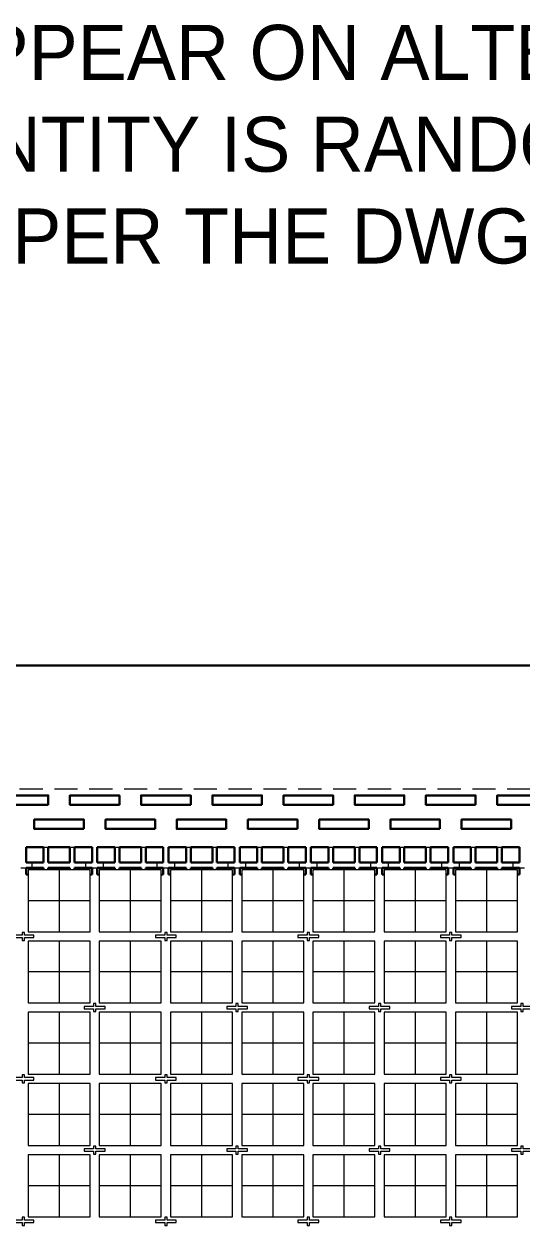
# Model space of a CAD drawing. Extents: x 1030 to 1169, y -270 to -166.
# Drawn here: x 1121.41 to 1137.49, y -205.18 to -166.38 of the extents above; entities that cross this region are included whole.
import ezdxf

# ---------------------------------------------------------------- set-up
doc = ezdxf.new("R2010")
doc.units = 0
doc.header["$LTSCALE"] = 3
doc.header["$MEASUREMENT"] = 0
for name, pattern in [('CENTER', [2, 1.25, -0.25, 0.25, -0.25]), ('HIDDEN', [0.375, 0.25, -0.125]), ('PHANTOM', [2.5, 1.25, -0.25, 0.25, -0.25, 0.25, -0.25])]:
    doc.linetypes.add(name, pattern=pattern)
for name, color, linetype, lineweight in [('CLIN', 1, 'CENTER', 15), ('DIM', 4, 'Continuous', 13), ('FULL METAL', 33, 'HIDDEN', 15), ('HIDN', 6, 'HIDDEN', 15), ('HIDN2', 3, 'HIDDEN', 15), ('OBJ', 3, 'Continuous', 30), ('OBJ1', 7, 'Continuous', 30), ('OBJ3', 40, 'Continuous', 30), ('PHANTOM', 5, 'PHANTOM', 15)]:
    doc.layers.add(name, color=color, linetype=linetype, lineweight=lineweight)

msp = doc.modelspace()

# ---------------------------------------------------------------- linework, layer by layer
at = {"layer": 'CLIN'}
for p, q in [((1122.5382, -193.6839), (1122.5382, -195.6839)), ((1124.8382, -193.6839), (1124.8382, -195.6839)), ((1127.1382, -193.6839), (1127.1382, -195.6839)), ((1129.4382, -193.6839), (1129.4382, -195.6839)), ((1131.7382, -193.6839), (1131.7382, -195.6839)), ((1134.0382, -193.6839), (1134.0382, -195.6839)), ((1136.3382, -193.6839), (1136.3382, -195.6839)), ((1123.5382, -194.6839), (1121.5382, -194.6839)), ((1125.8382, -194.6839), (1123.8382, -194.6839)), ((1128.1382, -194.6839), (1126.1382, -194.6839)), ((1130.4382, -194.6839), (1128.4382, -194.6839)), ((1132.7382, -194.6839), (1130.7382, -194.6839)), ((1135.0382, -194.6839), (1133.0382, -194.6839)), ((1137.3382, -194.6839), (1135.3382, -194.6839)), ((1122.5382, -195.9839), (1122.5382, -197.9839)), ((1124.8382, -195.9839), (1124.8382, -197.9839)), ((1127.1382, -195.9839), (1127.1382, -197.9839)), ((1129.4382, -195.9839), (1129.4382, -197.9839)), ((1131.7382, -195.9839), (1131.7382, -197.9839)), ((1134.0382, -195.9839), (1134.0382, -197.9839)), ((1136.3382, -195.9839), (1136.3382, -197.9839)), ((1123.5382, -196.9839), (1121.5382, -196.9839)), ((1125.8382, -196.9839), (1123.8382, -196.9839)), ((1128.1382, -196.9839), (1126.1382, -196.9839)), ((1130.4382, -196.9839), (1128.4382, -196.9839)), ((1132.7382, -196.9839), (1130.7382, -196.9839)), ((1135.0382, -196.9839), (1133.0382, -196.9839)), ((1137.3382, -196.9839), (1135.3382, -196.9839)), ((1122.5382, -198.2839), (1122.5382, -200.2839)), ((1124.8382, -198.2839), (1124.8382, -200.2839)), ((1127.1382, -198.2839), (1127.1382, -200.2839)), ((1129.4382, -198.2839), (1129.4382, -200.2839)), ((1131.7382, -198.2839), (1131.7382, -200.2839)), ((1134.0382, -198.2839), (1134.0382, -200.2839)), ((1136.3382, -198.2839), (1136.3382, -200.2839)), ((1123.5382, -199.2839), (1121.5382, -199.2839)), ((1125.8382, -199.2839), (1123.8382, -199.2839)), ((1128.1382, -199.2839), (1126.1382, -199.2839)), ((1130.4382, -199.2839), (1128.4382, -199.2839)), ((1132.7382, -199.2839), (1130.7382, -199.2839)), ((1135.0382, -199.2839), (1133.0382, -199.2839)), ((1137.3382, -199.2839), (1135.3382, -199.2839)), ((1122.5382, -200.5839), (1122.5382, -202.5839)), ((1124.8382, -200.5839), (1124.8382, -202.5839)), ((1127.1382, -200.5839), (1127.1382, -202.5839)), ((1129.4382, -200.5839), (1129.4382, -202.5839)), ((1131.7382, -200.5839), (1131.7382, -202.5839)), ((1134.0382, -200.5839), (1134.0382, -202.5839)), ((1136.3382, -200.5839), (1136.3382, -202.5839)), ((1123.5382, -201.5839), (1121.5382, -201.5839)), ((1125.8382, -201.5839), (1123.8382, -201.5839)), ((1128.1382, -201.5839), (1126.1382, -201.5839)), ((1130.4382, -201.5839), (1128.4382, -201.5839)), ((1132.7382, -201.5839), (1130.7382, -201.5839)), ((1135.0382, -201.5839), (1133.0382, -201.5839)), ((1137.3382, -201.5839), (1135.3382, -201.5839)), ((1122.5382, -202.8839), (1122.5382, -204.8839)), ((1124.8382, -202.8839), (1124.8382, -204.8839)), ((1127.1382, -202.8839), (1127.1382, -204.8839)), ((1129.4382, -202.8839), (1129.4382, -204.8839)), ((1131.7382, -202.8839), (1131.7382, -204.8839)), ((1134.0382, -202.8839), (1134.0382, -204.8839)), ((1136.3382, -202.8839), (1136.3382, -204.8839)), ((1123.5382, -203.8839), (1121.5382, -203.8839)), ((1125.8382, -203.8839), (1123.8382, -203.8839)), ((1128.1382, -203.8839), (1126.1382, -203.8839)), ((1130.4382, -203.8839), (1128.4382, -203.8839)), ((1132.7382, -203.8839), (1130.7382, -203.8839)), ((1135.0382, -203.8839), (1133.0382, -203.8839)), ((1137.3382, -203.8839), (1135.3382, -203.8839))]:
    msp.add_line(p, q, dxfattribs=at)
at = {"layer": 'FULL METAL'}
for points in [[(1121.0532, -195.8719), (1121.3502, -195.8719), (1121.3502, -195.9639), (1121.4262, -195.9639), (1121.4262, -195.8719), (1121.7232, -195.8719), (1121.7232, -195.7959), (1121.4262, -195.7959), (1121.4262, -195.7039), (1121.3502, -195.7039), (1121.3502, -195.7959), (1121.0532, -195.7959)], [(1125.6532, -195.8719), (1125.9502, -195.8719), (1125.9502, -195.9639), (1126.0262, -195.9639), (1126.0262, -195.8719), (1126.3232, -195.8719), (1126.3232, -195.7959), (1126.0262, -195.7959), (1126.0262, -195.7039), (1125.9502, -195.7039), (1125.9502, -195.7959), (1125.6532, -195.7959)], [(1130.2532, -195.8719), (1130.5502, -195.8719), (1130.5502, -195.9639), (1130.6262, -195.9639), (1130.6262, -195.8719), (1130.9232, -195.8719), (1130.9232, -195.7959), (1130.6262, -195.7959), (1130.6262, -195.7039), (1130.5502, -195.7039), (1130.5502, -195.7959), (1130.2532, -195.7959)], [(1134.8532, -195.8719), (1135.1502, -195.8719), (1135.1502, -195.9639), (1135.2262, -195.9639), (1135.2262, -195.8719), (1135.5232, -195.8719), (1135.5232, -195.7959), (1135.2262, -195.7959), (1135.2262, -195.7039), (1135.1502, -195.7039), (1135.1502, -195.7959), (1134.8532, -195.7959)], [(1123.3532, -198.1719), (1123.6502, -198.1719), (1123.6502, -198.2639), (1123.7262, -198.2639), (1123.7262, -198.1719), (1124.0232, -198.1719), (1124.0232, -198.0959), (1123.7262, -198.0959), (1123.7262, -198.0039), (1123.6502, -198.0039), (1123.6502, -198.0959), (1123.3532, -198.0959)], [(1127.9532, -198.1719), (1128.2502, -198.1719), (1128.2502, -198.2639), (1128.3262, -198.2639), (1128.3262, -198.1719), (1128.6232, -198.1719), (1128.6232, -198.0959), (1128.3262, -198.0959), (1128.3262, -198.0039), (1128.2502, -198.0039), (1128.2502, -198.0959), (1127.9532, -198.0959)], [(1132.5532, -198.1719), (1132.8502, -198.1719), (1132.8502, -198.2639), (1132.9262, -198.2639), (1132.9262, -198.1719), (1133.2232, -198.1719), (1133.2232, -198.0959), (1132.9262, -198.0959), (1132.9262, -198.0039), (1132.8502, -198.0039), (1132.8502, -198.0959), (1132.5532, -198.0959)], [(1137.1532, -198.1719), (1137.4502, -198.1719), (1137.4502, -198.2639), (1137.5262, -198.2639), (1137.5262, -198.1719), (1137.8232, -198.1719), (1137.8232, -198.0959), (1137.5262, -198.0959), (1137.5262, -198.0039), (1137.4502, -198.0039), (1137.4502, -198.0959), (1137.1532, -198.0959)], [(1121.0532, -200.4719), (1121.3502, -200.4719), (1121.3502, -200.5639), (1121.4262, -200.5639), (1121.4262, -200.4719), (1121.7232, -200.4719), (1121.7232, -200.3959), (1121.4262, -200.3959), (1121.4262, -200.3039), (1121.3502, -200.3039), (1121.3502, -200.3959), (1121.0532, -200.3959)], [(1125.6532, -200.4719), (1125.9502, -200.4719), (1125.9502, -200.5639), (1126.0262, -200.5639), (1126.0262, -200.4719), (1126.3232, -200.4719), (1126.3232, -200.3959), (1126.0262, -200.3959), (1126.0262, -200.3039), (1125.9502, -200.3039), (1125.9502, -200.3959), (1125.6532, -200.3959)], [(1130.2532, -200.4719), (1130.5502, -200.4719), (1130.5502, -200.5639), (1130.6262, -200.5639), (1130.6262, -200.4719), (1130.9232, -200.4719), (1130.9232, -200.3959), (1130.6262, -200.3959), (1130.6262, -200.3039), (1130.5502, -200.3039), (1130.5502, -200.3959), (1130.2532, -200.3959)], [(1134.8532, -200.4719), (1135.1502, -200.4719), (1135.1502, -200.5639), (1135.2262, -200.5639), (1135.2262, -200.4719), (1135.5232, -200.4719), (1135.5232, -200.3959), (1135.2262, -200.3959), (1135.2262, -200.3039), (1135.1502, -200.3039), (1135.1502, -200.3959), (1134.8532, -200.3959)], [(1123.3532, -202.7719), (1123.6502, -202.7719), (1123.6502, -202.8639), (1123.7262, -202.8639), (1123.7262, -202.7719), (1124.0232, -202.7719), (1124.0232, -202.6959), (1123.7262, -202.6959), (1123.7262, -202.6039), (1123.6502, -202.6039), (1123.6502, -202.6959), (1123.3532, -202.6959)], [(1127.9532, -202.7719), (1128.2502, -202.7719), (1128.2502, -202.8639), (1128.3262, -202.8639), (1128.3262, -202.7719), (1128.6232, -202.7719), (1128.6232, -202.6959), (1128.3262, -202.6959), (1128.3262, -202.6039), (1128.2502, -202.6039), (1128.2502, -202.6959), (1127.9532, -202.6959)], [(1132.5532, -202.7719), (1132.8502, -202.7719), (1132.8502, -202.8639), (1132.9262, -202.8639), (1132.9262, -202.7719), (1133.2232, -202.7719), (1133.2232, -202.6959), (1132.9262, -202.6959), (1132.9262, -202.6039), (1132.8502, -202.6039), (1132.8502, -202.6959), (1132.5532, -202.6959)], [(1137.1532, -202.7719), (1137.4502, -202.7719), (1137.4502, -202.8639), (1137.5262, -202.8639), (1137.5262, -202.7719), (1137.8232, -202.7719), (1137.8232, -202.6959), (1137.5262, -202.6959), (1137.5262, -202.6039), (1137.4502, -202.6039), (1137.4502, -202.6959), (1137.1532, -202.6959)], [(1121.0532, -205.0719), (1121.3502, -205.0719), (1121.3502, -205.1639), (1121.4262, -205.1639), (1121.4262, -205.0719), (1121.7232, -205.0719), (1121.7232, -204.9959), (1121.4262, -204.9959), (1121.4262, -204.9039), (1121.3502, -204.9039), (1121.3502, -204.9959), (1121.0532, -204.9959)], [(1125.6532, -205.0719), (1125.9502, -205.0719), (1125.9502, -205.1639), (1126.0262, -205.1639), (1126.0262, -205.0719), (1126.3232, -205.0719), (1126.3232, -204.9959), (1126.0262, -204.9959), (1126.0262, -204.9039), (1125.9502, -204.9039), (1125.9502, -204.9959), (1125.6532, -204.9959)], [(1130.2532, -205.0719), (1130.5502, -205.0719), (1130.5502, -205.1639), (1130.6262, -205.1639), (1130.6262, -205.0719), (1130.9232, -205.0719), (1130.9232, -204.9959), (1130.6262, -204.9959), (1130.6262, -204.9039), (1130.5502, -204.9039), (1130.5502, -204.9959), (1130.2532, -204.9959)], [(1134.8532, -205.0719), (1135.1502, -205.0719), (1135.1502, -205.1639), (1135.2262, -205.1639), (1135.2262, -205.0719), (1135.5232, -205.0719), (1135.5232, -204.9959), (1135.2262, -204.9959), (1135.2262, -204.9039), (1135.1502, -204.9039), (1135.1502, -204.9959), (1134.8532, -204.9959)]]:
    msp.add_lwpolyline(points, close=True, dxfattribs=at)
at = {"layer": 'HIDN'}
msp.add_lwpolyline([(1156.8882, -191.0839), (1039.8882, -191.0839), (1039.8882, -258.0839), (1156.8882, -258.0839)], close=True, dxfattribs=at)
at = {"layer": 'HIDN2'}
for p, q in [((1122.0382, -192.9489), (1122.1882, -192.9489)), ((1122.8882, -192.9489), (1123.0382, -192.9489)), ((1124.3382, -192.9489), (1124.4882, -192.9489)), ((1125.1882, -192.9489), (1125.3382, -192.9489)), ((1126.6382, -192.9489), (1126.7882, -192.9489)), ((1127.4882, -192.9489), (1127.6382, -192.9489)), ((1128.9382, -192.9489), (1129.0882, -192.9489)), ((1129.7882, -192.9489), (1129.9382, -192.9489)), ((1131.2382, -192.9489), (1131.3882, -192.9489)), ((1132.0882, -192.9489), (1132.2382, -192.9489)), ((1133.5382, -192.9489), (1133.6882, -192.9489)), ((1134.3882, -192.9489), (1134.5382, -192.9489)), ((1135.8382, -192.9489), (1135.9882, -192.9489)), ((1136.6882, -192.9489), (1136.8382, -192.9489)), ((1121.3032, -193.6189), (1121.4732, -193.6189)), ((1121.6732, -193.6189), (1121.6732, -193.4489)), ((1123.4032, -193.6189), (1123.4032, -193.4489)), ((1123.6032, -193.6189), (1123.7732, -193.6189)), ((1123.9732, -193.6189), (1123.9732, -193.4489)), ((1125.7032, -193.6189), (1125.7032, -193.4489)), ((1125.9032, -193.6189), (1126.0732, -193.6189)), ((1126.2732, -193.6189), (1126.2732, -193.4489)), ((1128.0032, -193.6189), (1128.0032, -193.4489)), ((1128.2032, -193.6189), (1128.3732, -193.6189)), ((1128.5732, -193.6189), (1128.5732, -193.4489)), ((1130.3032, -193.6189), (1130.3032, -193.4489)), ((1130.5032, -193.6189), (1130.6732, -193.6189)), ((1130.8732, -193.6189), (1130.8732, -193.4489)), ((1132.6032, -193.6189), (1132.6032, -193.4489)), ((1132.8032, -193.6189), (1132.9732, -193.6189)), ((1133.1732, -193.6189), (1133.1732, -193.4489)), ((1134.9032, -193.6189), (1134.9032, -193.4489)), ((1135.1032, -193.6189), (1135.2732, -193.6189)), ((1135.4732, -193.6189), (1135.4732, -193.4489)), ((1137.2032, -193.6189), (1137.2032, -193.4489)), ((1137.4032, -193.6189), (1137.5732, -193.6189))]:
    msp.add_line(p, q, dxfattribs=at)
at = {"layer": 'OBJ'}
msp.add_line((1163.1194, -187.0839), (1040.3882, -187.0839), dxfattribs=at)
at = {"layer": 'OBJ1'}
for points in [[(1122.1882, -191.5839), (1120.5882, -191.5839), (1120.5882, -191.2839), (1122.1882, -191.2839)], [(1124.4882, -191.5839), (1122.8882, -191.5839), (1122.8882, -191.2839), (1124.4882, -191.2839)], [(1126.7882, -191.5839), (1125.1882, -191.5839), (1125.1882, -191.2839), (1126.7882, -191.2839)], [(1129.0882, -191.5839), (1127.4882, -191.5839), (1127.4882, -191.2839), (1129.0882, -191.2839)], [(1131.3882, -191.5839), (1129.7882, -191.5839), (1129.7882, -191.2839), (1131.3882, -191.2839)], [(1133.6882, -191.5839), (1132.0882, -191.5839), (1132.0882, -191.2839), (1133.6882, -191.2839)], [(1135.9882, -191.5839), (1134.3882, -191.5839), (1134.3882, -191.2839), (1135.9882, -191.2839)], [(1138.2882, -191.5839), (1136.6882, -191.5839), (1136.6882, -191.2839), (1138.2882, -191.2839)], [(1123.3382, -192.3659), (1121.7382, -192.3659), (1121.7382, -192.0659), (1123.3382, -192.0659)], [(1125.6382, -192.3659), (1124.0382, -192.3659), (1124.0382, -192.0659), (1125.6382, -192.0659)], [(1127.9382, -192.3659), (1126.3382, -192.3659), (1126.3382, -192.0659), (1127.9382, -192.0659)], [(1130.2382, -192.3659), (1128.6382, -192.3659), (1128.6382, -192.0659), (1130.2382, -192.0659)], [(1132.5382, -192.3659), (1130.9382, -192.3659), (1130.9382, -192.0659), (1132.5382, -192.0659)], [(1134.8382, -192.3659), (1133.2382, -192.3659), (1133.2382, -192.0659), (1134.8382, -192.0659)], [(1137.1382, -192.3659), (1135.5382, -192.3659), (1135.5382, -192.0659), (1137.1382, -192.0659)]]:
    msp.add_lwpolyline(points, close=True, dxfattribs=at)
at = {"layer": 'OBJ3'}
for p, q in [((1121.4732, -192.9489), (1121.4732, -193.4489)), ((1122.0382, -192.9489), (1121.4732, -192.9489)), ((1122.0382, -192.9489), (1122.0382, -193.4489)), ((1122.1882, -192.9489), (1122.1882, -193.4489)), ((1122.8882, -192.9489), (1122.1882, -192.9489)), ((1122.8882, -192.9489), (1122.8882, -193.4489)), ((1123.0382, -192.9489), (1123.0382, -193.4489)), ((1123.6032, -192.9489), (1123.0382, -192.9489)), ((1123.6032, -192.9489), (1123.6032, -193.4489)), ((1123.7732, -192.9489), (1123.7732, -193.4489)), ((1124.3382, -192.9489), (1123.7732, -192.9489)), ((1124.3382, -192.9489), (1124.3382, -193.4489)), ((1124.4882, -192.9489), (1124.4882, -193.4489)), ((1125.1882, -192.9489), (1124.4882, -192.9489)), ((1125.1882, -192.9489), (1125.1882, -193.4489)), ((1125.3382, -192.9489), (1125.3382, -193.4489)), ((1125.9032, -192.9489), (1125.3382, -192.9489)), ((1125.9032, -192.9489), (1125.9032, -193.4489)), ((1126.0732, -192.9489), (1126.0732, -193.4489)), ((1126.6382, -192.9489), (1126.0732, -192.9489)), ((1126.6382, -192.9489), (1126.6382, -193.4489)), ((1126.7882, -192.9489), (1126.7882, -193.4489)), ((1127.4882, -192.9489), (1126.7882, -192.9489)), ((1127.4882, -192.9489), (1127.4882, -193.4489)), ((1127.6382, -192.9489), (1127.6382, -193.4489)), ((1128.2032, -192.9489), (1127.6382, -192.9489)), ((1128.2032, -192.9489), (1128.2032, -193.4489)), ((1128.3732, -192.9489), (1128.3732, -193.4489)), ((1128.9382, -192.9489), (1128.3732, -192.9489)), ((1128.9382, -192.9489), (1128.9382, -193.4489)), ((1129.0882, -192.9489), (1129.0882, -193.4489)), ((1129.7882, -192.9489), (1129.0882, -192.9489)), ((1129.7882, -192.9489), (1129.7882, -193.4489)), ((1129.9382, -192.9489), (1129.9382, -193.4489)), ((1130.5032, -192.9489), (1129.9382, -192.9489)), ((1130.5032, -192.9489), (1130.5032, -193.4489)), ((1130.6732, -192.9489), (1130.6732, -193.4489)), ((1131.2382, -192.9489), (1130.6732, -192.9489)), ((1131.2382, -192.9489), (1131.2382, -193.4489)), ((1131.3882, -192.9489), (1131.3882, -193.4489)), ((1132.0882, -192.9489), (1131.3882, -192.9489)), ((1132.0882, -192.9489), (1132.0882, -193.4489)), ((1132.2382, -192.9489), (1132.2382, -193.4489)), ((1132.8032, -192.9489), (1132.2382, -192.9489)), ((1132.8032, -192.9489), (1132.8032, -193.4489)), ((1132.9732, -192.9489), (1132.9732, -193.4489)), ((1133.5382, -192.9489), (1132.9732, -192.9489)), ((1133.5382, -192.9489), (1133.5382, -193.4489)), ((1133.6882, -192.9489), (1133.6882, -193.4489)), ((1134.3882, -192.9489), (1133.6882, -192.9489)), ((1134.3882, -192.9489), (1134.3882, -193.4489)), ((1134.5382, -192.9489), (1134.5382, -193.4489)), ((1135.1032, -192.9489), (1134.5382, -192.9489)), ((1135.1032, -192.9489), (1135.1032, -193.4489)), ((1135.2732, -192.9489), (1135.2732, -193.4489)), ((1135.8382, -192.9489), (1135.2732, -192.9489)), ((1135.8382, -192.9489), (1135.8382, -193.4489)), ((1135.9882, -192.9489), (1135.9882, -193.4489)), ((1136.6882, -192.9489), (1135.9882, -192.9489)), ((1136.6882, -192.9489), (1136.6882, -193.4489)), ((1136.8382, -192.9489), (1136.8382, -193.4489)), ((1137.4032, -192.9489), (1136.8382, -192.9489)), ((1137.4032, -192.9489), (1137.4032, -193.4489)), ((1121.4732, -193.4489), (1122.0382, -193.4489)), ((1121.4732, -193.6189), (1122.0382, -193.6189)), ((1121.4732, -193.8339), (1121.4732, -193.6189)), ((1122.0382, -193.6189), (1121.4732, -193.6189)), ((1121.4732, -193.6189), (1121.4732, -193.8339)), ((1122.0382, -193.6839), (1122.0382, -193.6189)), ((1122.0382, -193.6839), (1122.0382, -193.6189)), ((1122.1882, -193.4489), (1122.8882, -193.4489)), ((1122.8882, -193.6189), (1122.1882, -193.6189)), ((1122.1882, -193.6839), (1122.1882, -193.6189)), ((1122.8882, -193.6839), (1122.8882, -193.6189)), ((1123.0382, -193.4489), (1123.6032, -193.4489)), ((1123.6032, -193.6189), (1123.0382, -193.6189)), ((1123.0382, -193.6839), (1123.0382, -193.6189)), ((1123.6032, -193.6189), (1123.6032, -193.8339)), ((1123.7732, -193.4489), (1124.3382, -193.4489)), ((1123.7732, -193.6189), (1124.3382, -193.6189)), ((1123.7732, -193.8339), (1123.7732, -193.6189)), ((1124.3382, -193.6189), (1123.7732, -193.6189)), ((1123.7732, -193.6189), (1123.7732, -193.8339)), ((1124.3382, -193.6839), (1124.3382, -193.6189)), ((1124.3382, -193.6839), (1124.3382, -193.6189)), ((1124.4882, -193.4489), (1125.1882, -193.4489)), ((1125.1882, -193.6189), (1124.4882, -193.6189)), ((1124.4882, -193.6839), (1124.4882, -193.6189)), ((1125.1882, -193.6839), (1125.1882, -193.6189)), ((1125.3382, -193.4489), (1125.9032, -193.4489)), ((1125.9032, -193.6189), (1125.3382, -193.6189)), ((1125.3382, -193.6839), (1125.3382, -193.6189)), ((1125.9032, -193.6189), (1125.9032, -193.8339)), ((1126.0732, -193.4489), (1126.6382, -193.4489)), ((1126.0732, -193.6189), (1126.6382, -193.6189)), ((1126.0732, -193.8339), (1126.0732, -193.6189)), ((1126.6382, -193.6189), (1126.0732, -193.6189)), ((1126.0732, -193.6189), (1126.0732, -193.8339)), ((1126.6382, -193.6839), (1126.6382, -193.6189)), ((1126.6382, -193.6839), (1126.6382, -193.6189)), ((1126.7882, -193.4489), (1127.4882, -193.4489)), ((1127.4882, -193.6189), (1126.7882, -193.6189)), ((1126.7882, -193.6839), (1126.7882, -193.6189)), ((1127.4882, -193.6839), (1127.4882, -193.6189)), ((1127.6382, -193.4489), (1128.2032, -193.4489)), ((1128.2032, -193.6189), (1127.6382, -193.6189)), ((1127.6382, -193.6839), (1127.6382, -193.6189)), ((1128.2032, -193.6189), (1128.2032, -193.8339)), ((1128.3732, -193.4489), (1128.9382, -193.4489)), ((1128.3732, -193.6189), (1128.9382, -193.6189)), ((1128.3732, -193.8339), (1128.3732, -193.6189)), ((1128.9382, -193.6189), (1128.3732, -193.6189)), ((1128.3732, -193.6189), (1128.3732, -193.8339)), ((1128.9382, -193.6839), (1128.9382, -193.6189)), ((1128.9382, -193.6839), (1128.9382, -193.6189)), ((1129.0882, -193.4489), (1129.7882, -193.4489)), ((1129.7882, -193.6189), (1129.0882, -193.6189)), ((1129.0882, -193.6839), (1129.0882, -193.6189)), ((1129.7882, -193.6839), (1129.7882, -193.6189)), ((1129.9382, -193.4489), (1130.5032, -193.4489)), ((1130.5032, -193.6189), (1129.9382, -193.6189)), ((1129.9382, -193.6839), (1129.9382, -193.6189)), ((1130.5032, -193.6189), (1130.5032, -193.8339)), ((1130.6732, -193.4489), (1131.2382, -193.4489)), ((1130.6732, -193.6189), (1131.2382, -193.6189)), ((1130.6732, -193.8339), (1130.6732, -193.6189)), ((1131.2382, -193.6189), (1130.6732, -193.6189)), ((1130.6732, -193.6189), (1130.6732, -193.8339)), ((1131.2382, -193.6839), (1131.2382, -193.6189)), ((1131.2382, -193.6839), (1131.2382, -193.6189)), ((1131.3882, -193.4489), (1132.0882, -193.4489)), ((1132.0882, -193.6189), (1131.3882, -193.6189)), ((1131.3882, -193.6839), (1131.3882, -193.6189)), ((1132.0882, -193.6839), (1132.0882, -193.6189)), ((1132.2382, -193.4489), (1132.8032, -193.4489)), ((1132.8032, -193.6189), (1132.2382, -193.6189)), ((1132.2382, -193.6839), (1132.2382, -193.6189)), ((1132.8032, -193.6189), (1132.8032, -193.8339)), ((1132.9732, -193.4489), (1133.5382, -193.4489)), ((1132.9732, -193.6189), (1133.5382, -193.6189)), ((1132.9732, -193.8339), (1132.9732, -193.6189)), ((1133.5382, -193.6189), (1132.9732, -193.6189)), ((1132.9732, -193.6189), (1132.9732, -193.8339)), ((1133.5382, -193.6839), (1133.5382, -193.6189)), ((1133.5382, -193.6839), (1133.5382, -193.6189)), ((1133.6882, -193.4489), (1134.3882, -193.4489)), ((1134.3882, -193.6189), (1133.6882, -193.6189)), ((1133.6882, -193.6839), (1133.6882, -193.6189)), ((1134.3882, -193.6839), (1134.3882, -193.6189)), ((1134.5382, -193.4489), (1135.1032, -193.4489)), ((1135.1032, -193.6189), (1134.5382, -193.6189)), ((1134.5382, -193.6839), (1134.5382, -193.6189)), ((1135.1032, -193.6189), (1135.1032, -193.8339)), ((1135.2732, -193.4489), (1135.8382, -193.4489)), ((1135.2732, -193.6189), (1135.8382, -193.6189)), ((1135.2732, -193.8339), (1135.2732, -193.6189)), ((1135.8382, -193.6189), (1135.2732, -193.6189)), ((1135.2732, -193.6189), (1135.2732, -193.8339)), ((1135.8382, -193.6839), (1135.8382, -193.6189)), ((1135.8382, -193.6839), (1135.8382, -193.6189)), ((1135.9882, -193.4489), (1136.6882, -193.4489)), ((1136.6882, -193.6189), (1135.9882, -193.6189)), ((1135.9882, -193.6839), (1135.9882, -193.6189)), ((1136.6882, -193.6839), (1136.6882, -193.6189)), ((1136.8382, -193.4489), (1137.4032, -193.4489)), ((1137.4032, -193.6189), (1136.8382, -193.6189)), ((1136.8382, -193.6839), (1136.8382, -193.6189)), ((1137.4032, -193.6189), (1137.4032, -193.8339)), ((1121.5382, -193.8339), (1121.4732, -193.8339)), ((1121.5382, -193.8339), (1121.4732, -193.8339)), ((1123.5382, -193.8339), (1123.6032, -193.8339)), ((1123.8382, -193.8339), (1123.7732, -193.8339)), ((1123.8382, -193.8339), (1123.7732, -193.8339)), ((1125.8382, -193.8339), (1125.9032, -193.8339)), ((1126.1382, -193.8339), (1126.0732, -193.8339)), ((1126.1382, -193.8339), (1126.0732, -193.8339)), ((1128.1382, -193.8339), (1128.2032, -193.8339)), ((1128.4382, -193.8339), (1128.3732, -193.8339)), ((1128.4382, -193.8339), (1128.3732, -193.8339)), ((1130.4382, -193.8339), (1130.5032, -193.8339)), ((1130.7382, -193.8339), (1130.6732, -193.8339)), ((1130.7382, -193.8339), (1130.6732, -193.8339)), ((1132.7382, -193.8339), (1132.8032, -193.8339)), ((1133.0382, -193.8339), (1132.9732, -193.8339)), ((1133.0382, -193.8339), (1132.9732, -193.8339)), ((1135.0382, -193.8339), (1135.1032, -193.8339)), ((1135.3382, -193.8339), (1135.2732, -193.8339)), ((1135.3382, -193.8339), (1135.2732, -193.8339)), ((1137.3382, -193.8339), (1137.4032, -193.8339))]:
    msp.add_line(p, q, dxfattribs=at)
at = {"layer": 'PHANTOM'}
for points in [[(1123.5382, -193.6839), (1121.5382, -193.6839), (1121.5382, -195.6839), (1123.5382, -195.6839)], [(1125.8382, -193.6839), (1123.8382, -193.6839), (1123.8382, -195.6839), (1125.8382, -195.6839)], [(1128.1382, -193.6839), (1126.1382, -193.6839), (1126.1382, -195.6839), (1128.1382, -195.6839)], [(1130.4382, -193.6839), (1128.4382, -193.6839), (1128.4382, -195.6839), (1130.4382, -195.6839)], [(1132.7382, -193.6839), (1130.7382, -193.6839), (1130.7382, -195.6839), (1132.7382, -195.6839)], [(1135.0382, -193.6839), (1133.0382, -193.6839), (1133.0382, -195.6839), (1135.0382, -195.6839)], [(1137.3382, -193.6839), (1135.3382, -193.6839), (1135.3382, -195.6839), (1137.3382, -195.6839)], [(1123.5382, -195.9839), (1121.5382, -195.9839), (1121.5382, -197.9839), (1123.5382, -197.9839)], [(1125.8382, -195.9839), (1123.8382, -195.9839), (1123.8382, -197.9839), (1125.8382, -197.9839)], [(1128.1382, -195.9839), (1126.1382, -195.9839), (1126.1382, -197.9839), (1128.1382, -197.9839)], [(1130.4382, -195.9839), (1128.4382, -195.9839), (1128.4382, -197.9839), (1130.4382, -197.9839)], [(1132.7382, -195.9839), (1130.7382, -195.9839), (1130.7382, -197.9839), (1132.7382, -197.9839)], [(1135.0382, -195.9839), (1133.0382, -195.9839), (1133.0382, -197.9839), (1135.0382, -197.9839)], [(1137.3382, -195.9839), (1135.3382, -195.9839), (1135.3382, -197.9839), (1137.3382, -197.9839)], [(1123.5382, -198.2839), (1121.5382, -198.2839), (1121.5382, -200.2839), (1123.5382, -200.2839)], [(1125.8382, -198.2839), (1123.8382, -198.2839), (1123.8382, -200.2839), (1125.8382, -200.2839)], [(1128.1382, -198.2839), (1126.1382, -198.2839), (1126.1382, -200.2839), (1128.1382, -200.2839)], [(1130.4382, -198.2839), (1128.4382, -198.2839), (1128.4382, -200.2839), (1130.4382, -200.2839)], [(1132.7382, -198.2839), (1130.7382, -198.2839), (1130.7382, -200.2839), (1132.7382, -200.2839)], [(1135.0382, -198.2839), (1133.0382, -198.2839), (1133.0382, -200.2839), (1135.0382, -200.2839)], [(1137.3382, -198.2839), (1135.3382, -198.2839), (1135.3382, -200.2839), (1137.3382, -200.2839)], [(1123.5382, -200.5839), (1121.5382, -200.5839), (1121.5382, -202.5839), (1123.5382, -202.5839)], [(1125.8382, -200.5839), (1123.8382, -200.5839), (1123.8382, -202.5839), (1125.8382, -202.5839)], [(1128.1382, -200.5839), (1126.1382, -200.5839), (1126.1382, -202.5839), (1128.1382, -202.5839)], [(1130.4382, -200.5839), (1128.4382, -200.5839), (1128.4382, -202.5839), (1130.4382, -202.5839)], [(1132.7382, -200.5839), (1130.7382, -200.5839), (1130.7382, -202.5839), (1132.7382, -202.5839)], [(1135.0382, -200.5839), (1133.0382, -200.5839), (1133.0382, -202.5839), (1135.0382, -202.5839)], [(1137.3382, -200.5839), (1135.3382, -200.5839), (1135.3382, -202.5839), (1137.3382, -202.5839)], [(1123.5382, -202.8839), (1121.5382, -202.8839), (1121.5382, -204.8839), (1123.5382, -204.8839)], [(1125.8382, -202.8839), (1123.8382, -202.8839), (1123.8382, -204.8839), (1125.8382, -204.8839)], [(1128.1382, -202.8839), (1126.1382, -202.8839), (1126.1382, -204.8839), (1128.1382, -204.8839)], [(1130.4382, -202.8839), (1128.4382, -202.8839), (1128.4382, -204.8839), (1130.4382, -204.8839)], [(1132.7382, -202.8839), (1130.7382, -202.8839), (1130.7382, -204.8839), (1132.7382, -204.8839)], [(1135.0382, -202.8839), (1133.0382, -202.8839), (1133.0382, -204.8839), (1135.0382, -204.8839)], [(1137.3382, -202.8839), (1135.3382, -202.8839), (1135.3382, -204.8839), (1137.3382, -204.8839)]]:
    msp.add_lwpolyline(points, close=True, dxfattribs=at)

# ---------------------------------------------------------------- texts
at = {"layer": 'DIM', "insert": (1100.0185, -166.4048), "char_height": 1.778, "attachment_point": 1}
msp.add_mtext('CROSS ISLAND APPEAR ON ALTERNATE UNIT\\P(POSITION & QUANTITY IS RANDOM,\\PNOT NECESSARY PER THE DWG)', dxfattribs=at)

doc.saveas('drawing.dxf')
